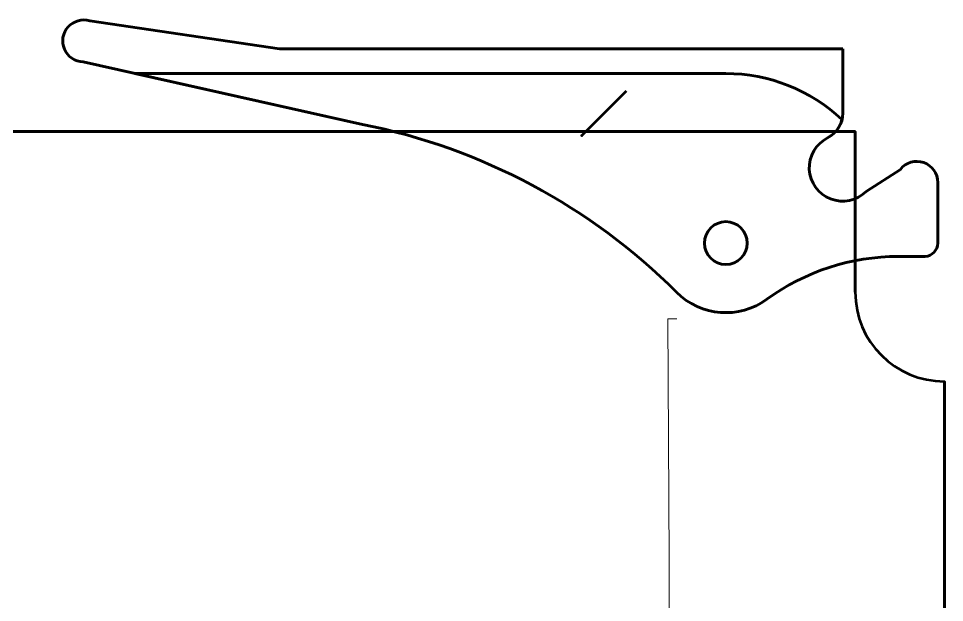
# Model space of a CAD drawing. Header units: inches. Extents: x -0.4 to 8, y -0.5 to 10.5.
# Drawn here: x 4.525 to 6.6, y 6.644 to 7.953 of the extents above; entities that cross this region are included whole.
import ezdxf

# ---------------------------------------------------------------- set-up
doc = ezdxf.new("R2010")
doc.units = ezdxf.units.IN
doc.header["$LTSCALE"] = 0.504853
doc.header["$MEASUREMENT"] = 0
for name, color, linetype in [('1', 7, 'Continuous'), ('135', 7, 'Continuous'), ('2', 7, 'Continuous'), ('25', 7, 'Continuous'), ('3', 7, 'Continuous'), ('80', 7, 'Continuous')]:
    doc.layers.add(name, color=color, linetype=linetype)
doc.styles.get("Standard").update_dxf_attribs({"font": 'ROMANS.SHX'})

# ---------------------------------------------------------------- blocks, each defined once
blk = doc.blocks.new('34245')
at = {"color": 1, "linetype": 'Continuous', "lineweight": 211}
for p, q in [((-1, 0.435, -0.155), (-1.425099, 0.497897, -0.155)), ((-1.425099, 0.497897, -0.155), (-1.425099, 0.497897, 0.155)), ((-1.425099, 0.497897, 0.155), (-1, 0.435, 0.155)), ((-1.425099, 0.497897, 0.155), (-1.425099, 0.497897, -0.155)), ((-1, 0.435, -0.155), (-1.425099, 0.497897, -0.155)), ((-1, 0.435, 0.155), (-1.425099, 0.497897, 0.155)), ((-1.485356, 0.460751, 0.155), (-1.485356, 0.460751, -0.155)), ((-1, 0.435, 0.155), (-1, 0.435, -0.155)), ((-1, 0.435, -0.155), (-1, 0.435, 0.155)), ((0, 0.435, -0.155), (-1, 0.435, -0.155)), ((0, 0.435, -0.155), (-1, 0.435, -0.155)), ((-1, 0.435, 0.155), (0, 0.435, 0.155)), ((0, 0.435, 0.155), (-1, 0.435, 0.155)), ((0, 0.435, -0.155), (0, 0.435, 0.155)), ((0, 0.435, 0.155), (0, 0.435, -0.155)), ((0.262, 0.435, -0.155), (0, 0.435, -0.155)), ((0.262, 0.435, 0.155), (0, 0.435, 0.155)), ((0.262, 0.435, -0.155), (0, 0.435, -0.155)), ((0, 0.435, 0.155), (0.262, 0.435, 0.155)), ((0.262, 0.291168, -0.155), (0.262, 0.435, -0.155)), ((0.262, 0.291168, -0.155), (0.262, 0.435, -0.155)), ((0.262, 0.291168, 0.155), (0.262, 0.435, 0.155)), ((0.262, 0.435, 0.155), (0.262, 0.291168, 0.155)), ((0.262, 0.435, -0.155), (0.262, 0.435, 0.155)), ((0.262, 0.435, 0.155), (0.262, 0.435, -0.155)), ((-1.440461, 0.406023, 0.155), (-0.81387, 0.265907, 0.155)), ((-0.81387, 0.265907, 0.155), (-1.440461, 0.406023, 0.155)), ((-1.440461, 0.406023, 0.155), (-1.440461, 0.406023, -0.155)), ((-1.440461, 0.406023, -0.155), (-0.81387, 0.265907, -0.155)), ((-1.440461, 0.406023, -0.155), (-0.81387, 0.265907, -0.155)), ((-1.440461, 0.406023, -0.155), (-1.440461, 0.406023, 0.155)), ((-1.324088, 0.38, 0.0475), (-0.81387, 0.265907, 0.0475)), ((-1.324088, 0.38, 0.0475), (-0.81387, 0.265907, 0.0475)), ((-1.324088, 0.38, 0.0475), (-1.324088, 0.38, -0.0475)), ((-1.324088, 0.38, -0.0475), (-0.81387, 0.265907, -0.0475)), ((-0.81387, 0.265907, -0.0475), (-1.324088, 0.38, -0.0475)), ((-1.324088, 0.38, -0.0475), (-1.324088, 0.38, 0.0475)), ((0, 0.38, 0.0475), (-1.324088, 0.38, 0.0475)), ((0, 0.38, 0.0475), (-1.324088, 0.38, 0.0475)), ((0, 0.38, -0.0475), (-1.324088, 0.38, -0.0475)), ((-1.324088, 0.38, -0.0475), (0, 0.38, -0.0475)), ((0, 0.38, 0.0475), (0, 0.38, -0.0475)), ((0, 0.38, -0.0475), (0, 0.38, 0.0475)), ((0.262, 0.291168, 0.155), (0.262, 0.291168, -0.155)), ((0.262, 0.291168, -0.155), (0.262, 0.291168, 0.155)), ((0.260319, 0.276828, -0.0475), (0.260319, 0.276828, 0.0475)), ((-0.81387, 0.265907, 0.155), (-0.81387, 0.265907, 0.0475)), ((-0.81387, 0.265907, 0.0475), (-0.81387, 0.265907, 0.155)), ((-0.81387, 0.265907, -0.0475), (-0.81387, 0.265907, -0.155)), ((-0.81387, 0.265907, -0.155), (-0.81387, 0.265907, -0.0475)), ((0.228058, 0.23588, -0.155), (0.228058, 0.23588, -0.0475)), ((0.228058, 0.23588, -0.0475), (0.228058, 0.23588, -0.155)), ((0.228058, 0.23588, 0.0475), (0.228058, 0.23588, 0.155)), ((0.228058, 0.23588, 0.155), (0.228058, 0.23588, 0.0475)), ((0.443473, 0.18038, -0.0475), (0.443473, 0.18038, -0.155)), ((0.443473, 0.18038, 0.155), (0.443473, 0.18038, 0.0475)), ((0.391187, 0.16522, -0.0475), (0.314803, 0.115738, -0.0475)), ((0.314803, 0.115738, -0.0475), (0.391187, 0.16522, -0.0475)), ((0.391187, 0.16522, -0.155), (0.314803, 0.115738, -0.155)), ((0.391187, 0.16522, -0.155), (0.314803, 0.115738, -0.155)), ((0.314803, 0.115738, 0.155), (0.391187, 0.16522, 0.155)), ((0.391187, 0.16522, 0.155), (0.314803, 0.115738, 0.155)), ((0.391187, 0.16522, 0.0475), (0.314803, 0.115738, 0.0475)), ((0.391187, 0.16522, 0.0475), (0.314803, 0.115738, 0.0475)), ((0.391187, 0.16522, -0.0475), (0.391187, 0.16522, -0.155)), ((0.391187, 0.16522, -0.155), (0.391187, 0.16522, -0.0475)), ((0.391187, 0.16522, 0.0475), (0.391187, 0.16522, 0.155)), ((0.391187, 0.16522, 0.155), (0.391187, 0.16522, 0.0475)), ((0.201193, 0.125096, -0.0475), (0.201193, 0.125096, -0.155)), ((0.201193, 0.125096, 0.155), (0.201193, 0.125096, 0.0475)), ((0.475, 0, -0.0475), (0.475, 0.136, -0.0475)), ((0.475, 0.136, -0.0475), (0.475, 0.136, -0.155)), ((0.475, 0.136, -0.155), (0.475, 0.136, -0.0475)), ((0.475, 0.136, 0.155), (0.475, 0.136, 0.0475)), ((0.475, 0.136, 0.0475), (0.475, 0.136, 0.155)), ((0.475, 0.136, 0.155), (0.475, 0, 0.155)), ((0.475, 0, 0.0475), (0.475, 0.136, 0.0475)), ((0.475, 0, 0.0475), (0.475, 0.136, 0.0475)), ((0.475, 0, -0.155), (0.475, 0.136, -0.155)), ((0.475, 0, -0.155), (0.475, 0.136, -0.155)), ((0.475, 0, 0.155), (0.475, 0.136, 0.155)), ((0.475, 0.136, -0.0475), (0.475, 0, -0.0475)), ((0.314803, 0.115738, -0.0475), (0.314803, 0.115738, -0.155)), ((0.314803, 0.115738, -0.155), (0.314803, 0.115738, -0.0475)), ((0.314803, 0.115738, 0.155), (0.314803, 0.115738, 0.0475)), ((0.314803, 0.115738, 0.0475), (0.314803, 0.115738, 0.155)), ((0, 0.048, -0.0475), (0, 0.048, -0.155)), ((0, 0.048, 0.155), (0, 0.048, 0.0475)), ((-0.048, 0, 0.0475), (-0.048, 0, 0.155)), ((-0.048, 0, -0.155), (-0.048, 0, -0.0475)), ((0.048, 0, 0.155), (0.048, 0, 0.0475)), ((0.048, 0, -0.0475), (0.048, 0, -0.155)), ((0.475, 0, 0.0475), (0.475, 0, 0.155)), ((0.475, 0, -0.155), (0.475, 0, -0.0475)), ((0.475, 0, -0.0475), (0.475, 0, -0.155)), ((0.475, 0, 0.155), (0.475, 0, 0.0475)), ((0.386625, -0.02996, 0.0475), (0.386625, -0.02996, 0.155)), ((0.386625, -0.02996, -0.155), (0.386625, -0.02996, -0.0475)), ((0.386625, -0.02996, 0.155), (0.386625, -0.02996, 0.0475)), ((0.386625, -0.02996, -0.0475), (0.386625, -0.02996, -0.155)), ((0.386625, -0.02996, -0.0475), (0.446553, -0.02996, -0.0475)), ((0.446553, -0.02996, 0.155), (0.386625, -0.02996, 0.155)), ((0.386625, -0.02996, -0.155), (0.446553, -0.02996, -0.155)), ((0.386625, -0.02996, -0.155), (0.446553, -0.02996, -0.155)), ((0.446553, -0.02996, -0.0475), (0.386625, -0.02996, -0.0475)), ((0.386625, -0.02996, 0.0475), (0.446553, -0.02996, 0.0475)), ((0.386625, -0.02996, 0.0475), (0.446553, -0.02996, 0.0475)), ((0.386625, -0.02996, 0.155), (0.446553, -0.02996, 0.155)), ((0.446553, -0.02996, 0.155), (0.446553, -0.02996, 0.0475)), ((0.446553, -0.02996, -0.0475), (0.446553, -0.02996, -0.155)), ((0.446553, -0.02996, 0.0475), (0.446553, -0.02996, 0.155)), ((0.446553, -0.02996, -0.155), (0.446553, -0.02996, -0.0475)), ((0, -0.048, 0.155), (0, -0.048, 0.0475)), ((0, -0.048, -0.0475), (0, -0.048, -0.155)), ((-0.110309, -0.110309, 0.155), (-0.110309, -0.110309, 0.0475)), ((-0.110309, -0.110309, 0.0475), (-0.110309, -0.110309, 0.155)), ((-0.110309, -0.110309, -0.155), (-0.110309, -0.110309, -0.0475)), ((-0.110309, -0.110309, -0.0475), (-0.110309, -0.110309, -0.155)), ((0.091941, -0.126027, 0.155), (0.091941, -0.126027, 0.0475)), ((0.091941, -0.126027, 0.0475), (0.091941, -0.126027, 0.155)), ((0.091941, -0.126027, -0.0475), (0.091941, -0.126027, -0.155)), ((0.091941, -0.126027, -0.155), (0.091941, -0.126027, -0.0475))]:
    blk.add_line(p, q, dxfattribs=at)
blk.add_polyline3d([(0.260319, 0.276828, 0.0475), (0.260319, 0.276828, 0.0475), (0.260319, 0.276828, -0.0475)], dxfattribs=at)
at = {"color": 1, "linetype": 'Continuous', "lineweight": 211, "extrusion": (-1e-15, 0, -1)}
for centre in [(0, 0, -0.0475), (0, 0, -0.0475), (0, 0, 0.0475), (0, 0, 0.155), (0, 0, 0.155), (0, 0, -0.155)]:
    blk.add_circle(centre, 0.048, dxfattribs=at)
at = {"color": 1, "linetype": 'Continuous', "lineweight": 211}
for centre in [(0, 0, -0.0475), (0, 0, 0.155)]:
    blk.add_circle(centre, 0.048, dxfattribs=at)
at = {"color": 1, "linetype": 'Continuous', "lineweight": 211, "extrusion": (-1e-15, -1e-15, -1)}
for centre, radius, start, end in [((1.439, 0.453, -0.155), 0.047, 271.781495, 107.20394), ((-0.386625, -0.52996, 0.155), 0.5, 53.887912, 89.999948)]:
    blk.add_arc(centre, radius, start, end, dxfattribs=at)
at = {"color": 1, "linetype": 'Continuous', "lineweight": 211}
for centre, radius, start, end in [((-1.439, 0.453, -0.155), 0.047, 72.795983, 268.218428), ((-1.439, 0.453, -0.155), 0.047, 72.795983, 268.218428), ((-1.439, 0.453, 0.155), 0.047, 72.795983, 268.218428), ((0, 0, 0.0475), 0.38, 46.760455, 90.000046), ((0, 0, 0.0475), 0.38, 46.760455, 90.000046), ((0, 0, -0.0475), 0.38, 46.760455, 90.000046), ((0.2, 0.291168, -0.155), 0.062, 296.907692, 0.000442), ((0.2, 0.291168, -0.155), 0.062, 296.907692, 0.000442), ((0.2, 0.291168, 0.155), 0.062, 296.907692, 0.000442), ((0.2, 0.291168, 0.0475), 0.062, 296.907692, 346.627052), ((0.2, 0.291168, 0.0475), 0.062, 296.907692, 346.627052), ((0.2, 0.291168, -0.0475), 0.062, 296.907692, 346.627052), ((-1.08258, -1.08258, -0.0475), 1.375, 45, 78.730402), ((-1.08258, -1.08258, 0.155), 1.375, 45, 78.730402), ((0.262, 0.169, -0.0475), 0.075, 116.90771, 314.75247), ((0.262, 0.169, 0.155), 0.075, 116.90771, 314.75247), ((0.428, 0.136, -0.0475), 0.047, 0, 141.559516), ((0.428, 0.136, -0.155), 0.047, 0, 141.559516), ((0.428, 0.136, -0.155), 0.047, 0, 141.559516), ((0.428, 0.136, 0.155), 0.047, 0, 141.559516), ((0.428, 0.136, 0.0475), 0.047, 0, 141.559516), ((0.428, 0.136, 0.0475), 0.047, 0, 141.559516), ((0.445, 0, 0.0475), 0.03, 272.966895, 359.99958), ((0.445, 0, -0.155), 0.03, 272.966895, 359.99958), ((0.445, 0, 0.155), 0.03, 272.966895, 359.99958), ((0.445, 0, -0.0475), 0.03, 272.966895, 359.99958), ((0.445, 0, -0.155), 0.03, 272.966895, 359.99958), ((0.445, 0, 0.0475), 0.03, 272.966895, 359.99958), ((0.386625, -0.52996, -0.0475), 0.5, 90.000004, 126.11204), ((0.386625, -0.52996, 0.155), 0.5, 90.000004, 126.11204), ((0, 0, 0.0475), 0.156, 225, 306.112208), ((0, 0, -0.155), 0.156, 225, 306.112208), ((0, 0, -0.0475), 0.156, 225, 306.112208), ((0, 0, -0.155), 0.156, 225, 306.112208), ((0, 0, 0.0475), 0.156, 225, 306.112208), ((0, 0, 0.155), 0.156, 225, 306.112208)]:
    blk.add_arc(centre, radius, start, end, dxfattribs=at)
at = {"color": 1, "linetype": 'Continuous', "lineweight": 211, "extrusion": (-1e-15, 0, -1)}
for centre, radius, start, end in [((0, 0, 0.0475), 0.38, 90, 133.239591), ((1.08258, -1.08258, -0.0475), 1.375, 101.269596, 134.999998), ((1.08258, -1.08258, -0.0475), 1.375, 101.269596, 134.999998), ((1.08258, -1.08258, 0.0475), 1.375, 101.269596, 134.999998), ((1.08258, -1.08258, 0.155), 1.375, 101.269596, 134.999998), ((1.08258, -1.08258, 0.155), 1.375, 101.269596, 134.999998), ((1.08258, -1.08258, -0.155), 1.375, 101.269596, 134.999998), ((-0.262, 0.169, 0.0475), 0.075, 225.247565, 63.092324), ((-0.262, 0.169, 0.155), 0.075, 225.247565, 63.092324), ((-0.262, 0.169, -0.155), 0.075, 225.247565, 63.092324), ((-0.262, 0.169, -0.0475), 0.075, 225.247565, 63.092324), ((-0.445, 0, -0.155), 0.03, 180, 267.032684), ((-0.445, 0, 0.0475), 0.03, 180, 267.032684), ((-0.386625, -0.52996, -0.0475), 0.5, 53.887912, 89.999948), ((-0.386625, -0.52996, 0.0475), 0.5, 53.887912, 89.999948), ((-0.386625, -0.52996, -0.155), 0.5, 53.887912, 89.999948), ((-0.386625, -0.52996, 0.155), 0.5, 53.887912, 89.999948), ((-0.386625, -0.52996, -0.0475), 0.5, 53.887912, 89.999948)]:
    blk.add_arc(centre, radius, start, end, dxfattribs=at)
at = {"color": 1, "linetype": 'Continuous', "lineweight": 211, "extrusion": (1e-15, -1e-15, -1)}
blk.add_arc((-0.2, 0.291168, -0.155), 0.062, 179.999955, 243.092705, dxfattribs=at)
at = {"color": 1, "linetype": 'Continuous', "lineweight": 211, "extrusion": (1e-15, -2e-15, -1)}
blk.add_arc((-0.2, 0.291168, 0.0475), 0.062, 193.372558, 243.091919, dxfattribs=at)
at = {"color": 1, "linetype": 'Continuous', "lineweight": 211, "extrusion": (-2e-15, 1e-15, -1)}
blk.add_arc((-0.262, 0.169, 0.155), 0.075, 225.247565, 63.092324, dxfattribs=at)
at = {"color": 1, "linetype": 'Continuous', "lineweight": 211, "extrusion": (-2e-15, 0, -1)}
blk.add_arc((-0.262, 0.169, -0.0475), 0.075, 225.247565, 63.092324, dxfattribs=at)
at = {"color": 1, "linetype": 'Continuous', "lineweight": 211, "extrusion": (-1e-15, 2e-15, -1)}
for centre, radius, start, end in [((-0.428, 0.136, 0.0475), 0.047, 38.441188, 180.000704), ((0, 0, 0.0475), 0.156, 233.887909, 315.000117), ((0, 0, -0.155), 0.156, 233.887909, 315.000117)]:
    blk.add_arc(centre, radius, start, end, dxfattribs=at)
at = {"color": 1, "linetype": 'Continuous', "lineweight": 211, "extrusion": (-1e-15, 1e-15, -1)}
blk.add_arc((-0.428, 0.136, -0.155), 0.047, 38.441188, 180.000704, dxfattribs=at)
at = {"layer": '2', "color": 3, "linetype": 'Continuous', "lineweight": 211}
blk.add_line((-0.322709, 0.241371), (-0.222709, 0.341371, 0.1), dxfattribs=at)
blk.add_point((-0.322709, 0.241371), dxfattribs=at)
blk = doc.blocks.new('38685')
at = {"color": 1, "linetype": 'Continuous', "lineweight": 211}
for p, q in [((0.3905, 0.049, 0.049), (0.1095, 0.049, 0.049)), ((0.3905, 0.049, 0.049), (0.1095, 0.049, 0.049)), ((0.3905, 0.049, 0.049), (0.1095, 0.049, 0.049)), ((0.1095, 0, 0.098), (0.3905, 0, 0.098)), ((0.3905, 0), (0.1095, 0)), ((0.1095, 0, 0.098), (0.3905, 0, 0.098)), ((0.3905, 0), (0.1095, 0)), ((0.1095, 0, 0.098), (0.3905, 0, 0.098)), ((0.3905, 0), (0.1095, 0)), ((0.3905, -0.049, 0.049), (0.1095, -0.049, 0.049)), ((0.3905, -0.049, 0.049), (0.1095, -0.049, 0.049)), ((0.3905, -0.049, 0.049), (0.1095, -0.049, 0.049))]:
    blk.add_line(p, q, dxfattribs=at)
at = {"color": 1, "linetype": 'Continuous', "lineweight": 211, "extrusion": (-1, 0, 0)}
blk.add_circle((0, 0.049, -0.1095), 0.049, dxfattribs=at)
blk.add_circle((0, 0.049, -0.1095), 0.049, dxfattribs=at)
blk.add_circle((0, 0.049, -0.1095), 0.049, dxfattribs=at)
at = {"color": 1, "linetype": 'Continuous', "lineweight": 211, "extrusion": (1, 0, 0)}
for centre in [(0, 0.049, 0.1095), (0, 0.049, 0.3905), (0, 0.049, 0.3905), (0, 0.049, 0.3905), (0, 0.049, 0.3905)]:
    blk.add_circle(centre, 0.049, dxfattribs=at)
at = {"layer": '1', "color": 2, "linetype": 'Continuous', "lineweight": 211}
for points, weights, knots in [([(0, -0.0135, -0.082), (-0.023383, -0.0135, -0.082), (-0.011691, 0.00675, -0.082), (0, 0.027, -0.082), (0.011691, 0.00675, -0.082), (0.023383, -0.0135, -0.082), (0, -0.0135, -0.082)], [1, 0.5, 1, 0.5, 1, 0.5, 1], [0, 0, 0, 0.33333333, 0.33333333, 0.66666667, 0.66666667, 1, 1, 1]), ([(0, -0.0135, 0.022), (-0.023383, -0.0135, 0.022), (-0.011691, 0.00675, 0.022), (0, 0.027, 0.022), (0.011691, 0.00675, 0.022), (0.023383, -0.0135, 0.022), (0, -0.0135, 0.022)], [1, 0.5, 1, 0.5, 1, 0.5, 1], [0, 0, 0, 0.33333333, 0.33333333, 0.66666667, 0.66666667, 1, 1, 1]), ([(0.1095, 0.00675, 0.060691), (0.06825, 0.00675, 0.060691), (0.027, 0.00675, 0.060691), (-0.011691, 0.00675, 0.060691), (-0.011691, 0.00675, 0.022), (-0.011691, 0.00675, -0.03), (-0.011691, 0.00675, -0.082)], [1, 1, 1, 0.707106781187, 1, 1, 1], [0, 0, 0, 0.36718274, 0.36718274, 0.53712722, 0.53712722, 1, 1, 1]), ([(0.1095, 0.00675, 0.037309), (0.06825, 0.00675, 0.037309), (0.027, 0.00675, 0.037309), (0.011691, 0.00675, 0.037309), (0.011691, 0.00675, 0.022), (0.011691, 0.00675, -0.03), (0.011691, 0.00675, -0.082)], [1, 1, 1, 0.707106781187, 1, 1, 1], [0, 0, 0, 0.36718274, 0.36718274, 0.53712722, 0.53712722, 1, 1, 1]), ([(0.027, -0.0135, 0.049), (0.027, -0.0135, 0.072383), (0.027, 0.00675, 0.060691), (0.027, 0.027, 0.049), (0.027, 0.00675, 0.037309), (0.027, -0.0135, 0.025617), (0.027, -0.0135, 0.049)], [1, 0.5, 1, 0.5, 1, 0.5, 1], [0, 0, 0, 0.33333333, 0.33333333, 0.66666667, 0.66666667, 1, 1, 1]), ([(0.1095, -0.0135, 0.049), (0.1095, -0.0135, 0.025617), (0.1095, 0.00675, 0.037309), (0.1095, 0.027, 0.049), (0.1095, 0.00675, 0.060691), (0.1095, -0.0135, 0.072383), (0.1095, -0.0135, 0.049)], [1, 0.5, 1, 0.5, 1, 0.5, 1], [0, 0, 0, 0.33333333, 0.33333333, 0.66666667, 0.66666667, 1, 1, 1]), ([(0.5, 0.0135, -0.082), (0.5, 0.0135, -0.03), (0.5, 0.0135, 0.022), (0.5, 0.0135, 0.049), (0.473, 0.0135, 0.049), (0.43175, 0.0135, 0.049), (0.3905, 0.0135, 0.049)], [1, 1, 1, 0.707106781187, 1, 1, 1], [0, 0, 0, 0.46287278, 0.46287278, 0.63281726, 0.63281726, 1, 1, 1]), ([(0.3905, 0.0135, 0.049), (0.3905, 0.0135, 0.025617), (0.3905, -0.00675, 0.037309), (0.3905, -0.027, 0.049), (0.3905, -0.00675, 0.060691), (0.3905, 0.0135, 0.072383), (0.3905, 0.0135, 0.049)], [1, 0.5, 1, 0.5, 1, 0.5, 1], [0, 0, 0, 0.33333333, 0.33333333, 0.66666667, 0.66666667, 1, 1, 1]), ([(0.473, 0.0135, 0.049), (0.473, 0.0135, 0.072383), (0.473, -0.00675, 0.060691), (0.473, -0.027, 0.049), (0.473, -0.00675, 0.037309), (0.473, 0.0135, 0.025617), (0.473, 0.0135, 0.049)], [1, 0.5, 1, 0.5, 1, 0.5, 1], [0, 0, 0, 0.33333333, 0.33333333, 0.66666667, 0.66666667, 1, 1, 1]), ([(0.5, 0.0135, 0.022), (0.523383, 0.0135, 0.022), (0.511691, -0.00675, 0.022), (0.5, -0.027, 0.022), (0.488309, -0.00675, 0.022), (0.476617, 0.0135, 0.022), (0.5, 0.0135, 0.022)], [1, 0.5, 1, 0.5, 1, 0.5, 1], [0, 0, 0, 0.33333333, 0.33333333, 0.66666667, 0.66666667, 1, 1, 1]), ([(0.5, 0.0135, -0.082), (0.523383, 0.0135, -0.082), (0.511691, -0.00675, -0.082), (0.5, -0.027, -0.082), (0.488309, -0.00675, -0.082), (0.476617, 0.0135, -0.082), (0.5, 0.0135, -0.082)], [1, 0.5, 1, 0.5, 1, 0.5, 1], [0, 0, 0, 0.33333333, 0.33333333, 0.66666667, 0.66666667, 1, 1, 1]), ([(0, -0.0135, -0.082), (0, -0.0135, -0.03), (0, -0.0135, 0.022), (0, -0.0135, 0.049), (0.027, -0.0135, 0.049), (0.06825, -0.0135, 0.049), (0.1095, -0.0135, 0.049)], [1, 1, 1, 0.707106781187, 1, 1, 1], [0, 0, 0, 0.46287278, 0.46287278, 0.63281726, 0.63281726, 1, 1, 1]), ([(0.3905, -0.00675, 0.060691), (0.43175, -0.00675, 0.060691), (0.473, -0.00675, 0.060691), (0.511691, -0.00675, 0.060691), (0.511691, -0.00675, 0.022), (0.511691, -0.00675, -0.03), (0.511691, -0.00675, -0.082)], [1, 1, 1, 0.707106781187, 1, 1, 1], [0, 0, 0, 0.36718274, 0.36718274, 0.53712722, 0.53712722, 1, 1, 1]), ([(0.3905, -0.00675, 0.037309), (0.43175, -0.00675, 0.037309), (0.473, -0.00675, 0.037309), (0.488309, -0.00675, 0.037309), (0.488309, -0.00675, 0.022), (0.488309, -0.00675, -0.03), (0.488309, -0.00675, -0.082)], [1, 1, 1, 0.707106781187, 1, 1, 1], [0, 0, 0, 0.36718274, 0.36718274, 0.53712722, 0.53712722, 1, 1, 1])]:
    blk.add_rational_spline(points, weights, degree=2, knots=knots, dxfattribs=at)
at = {"layer": '2', "color": 2, "linetype": 'Continuous', "lineweight": 211}
blk.add_line((0.25, 0, 0.049), (0.35, 0.1, 0.149), dxfattribs=at)
blk.add_point((0.25, 0, 0.049), dxfattribs=at)
at = {"layer": '3', "color": 2, "linetype": 'Continuous', "lineweight": 211, "char_height": 0.02, "attachment_point": 1}
for s, insert in [('{\\W0.852075;2}', (0.5, 0.02)), ('{\\W210.000000;1}', (0, 0.02))]:
    blk.add_mtext(s, dxfattribs=dict(at, insert=insert))

msp = doc.modelspace()

# ---------------------------------------------------------------- linework, layer by layer
at = {"layer": '135', "color": 1, "linetype": 'Continuous', "lineweight": 211}
for p, q in [((6.4, 7.3399, 0.641), (6.4, 7.3399)), ((6.4, 7.3399, -0.418), (6.4, 7.3399, -0.062)), ((6.4, 7.3399, -0.418), (6.4, 7.3399, -0.062)), ((6.4, 7.3399, 0.641), (6.4, 7.3399)), ((6.5999, 7.14, 0.641), (6.5999, 7.14)), ((6.5999, 7.14, -0.418), (6.5999, 7.14, -0.062)), ((6.5999, 7.14, -0.418), (6.5999, 7.14, -0.062)), ((6.5999, 7.14, 0.641), (6.5999, 7.14))]:
    msp.add_line(p, q, dxfattribs=at)
for points in [[(0.2, 7.3399, 0.641), (0.2, 7.7, 0.641), (6.4, 7.7, 0.641), (6.4, 7.3399, 0.641)], [(6.4, 7.3399, 0), (6.4, 7.7, 0), (0.2, 7.7, 0), (0.2, 7.3399, 0)], [(0.2, 7.3399, -0.418), (0.2, 7.7, -0.418), (6.4, 7.7, -0.418), (6.4, 7.3399, -0.418)], [(6.4, 7.3399, -0.062), (6.4, 7.7, -0.062), (0.2, 7.7, -0.062), (0.2, 7.3399, -0.062)], [(0.2, 7.3399, -0.418), (0.2, 7.7, -0.418), (6.4, 7.7, -0.418), (6.4, 7.3399, -0.418)], [(6.4, 7.3399, -0.062), (6.4, 7.7, -0.062), (0.2, 7.7, -0.062), (0.2, 7.3399, -0.062)], [(0.2, 7.3399, 0.641), (0.2, 7.7, 0.641), (6.4, 7.7, 0.641), (6.4, 7.3399, 0.641)], [(6.4, 7.3399, 0), (6.4, 7.7, 0), (0.2, 7.7, 0), (0.2, 7.3399, 0)], [(6.5999, 7.14, 0.641), (6.6, 7.14, 0.641), (6.6, 0.19, 0.641), (6.41, 0, 0.641), (0.19, 0, 0.641)], [(0.19, 0, 0), (6.41, 0, 0), (6.6, 0.19, 0), (6.6, 7.14, 0), (6.5999, 7.14, 0)], [(6.5999, 7.14, 0.641), (6.6, 7.14, 0.641), (6.6, 0.19, 0.641), (6.41, 0, 0.641), (0.19, 0, 0.641)], [(0.19, 0, 0), (6.41, 0, 0), (6.6, 0.19, 0), (6.6, 7.14, 0), (6.5999, 7.14, 0)], [(6.5999, 7.14, -0.418), (6.6, 7.14, -0.418), (6.6, 0.19, -0.418), (6.41, 0, -0.418), (0.19, 0, -0.418)], [(0.19, 0, -0.062), (6.41, 0, -0.062), (6.6, 0.19, -0.062), (6.6, 7.14, -0.062), (6.5999, 7.14, -0.062)], [(6.5999, 7.14, -0.418), (6.6, 7.14, -0.418), (6.6, 0.19, -0.418), (6.41, 0, -0.418), (0.19, 0, -0.418)], [(0.19, 0, -0.062), (6.41, 0, -0.062), (6.6, 0.19, -0.062), (6.6, 7.14, -0.062), (6.5999, 7.14, -0.062)]]:
    msp.add_polyline3d(points, dxfattribs=at)
for centre in [(6.5999, 7.3399, 0.641), (6.5999, 7.3399), (6.5999, 7.3399, -0.418), (6.5999, 7.3399, -0.062), (6.5999, 7.3399, -0.418), (6.5999, 7.3399, -0.062), (6.5999, 7.3399, 0.641), (6.5999, 7.3399)]:
    msp.add_arc(centre, 0.1999, 180, 270, dxfattribs=at)

# ---------------------------------------------------------------- block references
at = {"layer": '25', "color": 8, "linetype": 'Continuous', "lineweight": 211, "rotation": 90}
msp.add_blockref('38685', (6, 5.3), dxfattribs=at)
at = {"layer": '80', "color": 8, "linetype": 'Continuous', "lineweight": 211}
msp.add_blockref('34245', (6.11, 7.45), dxfattribs=at)

doc.saveas('drawing.dxf')
